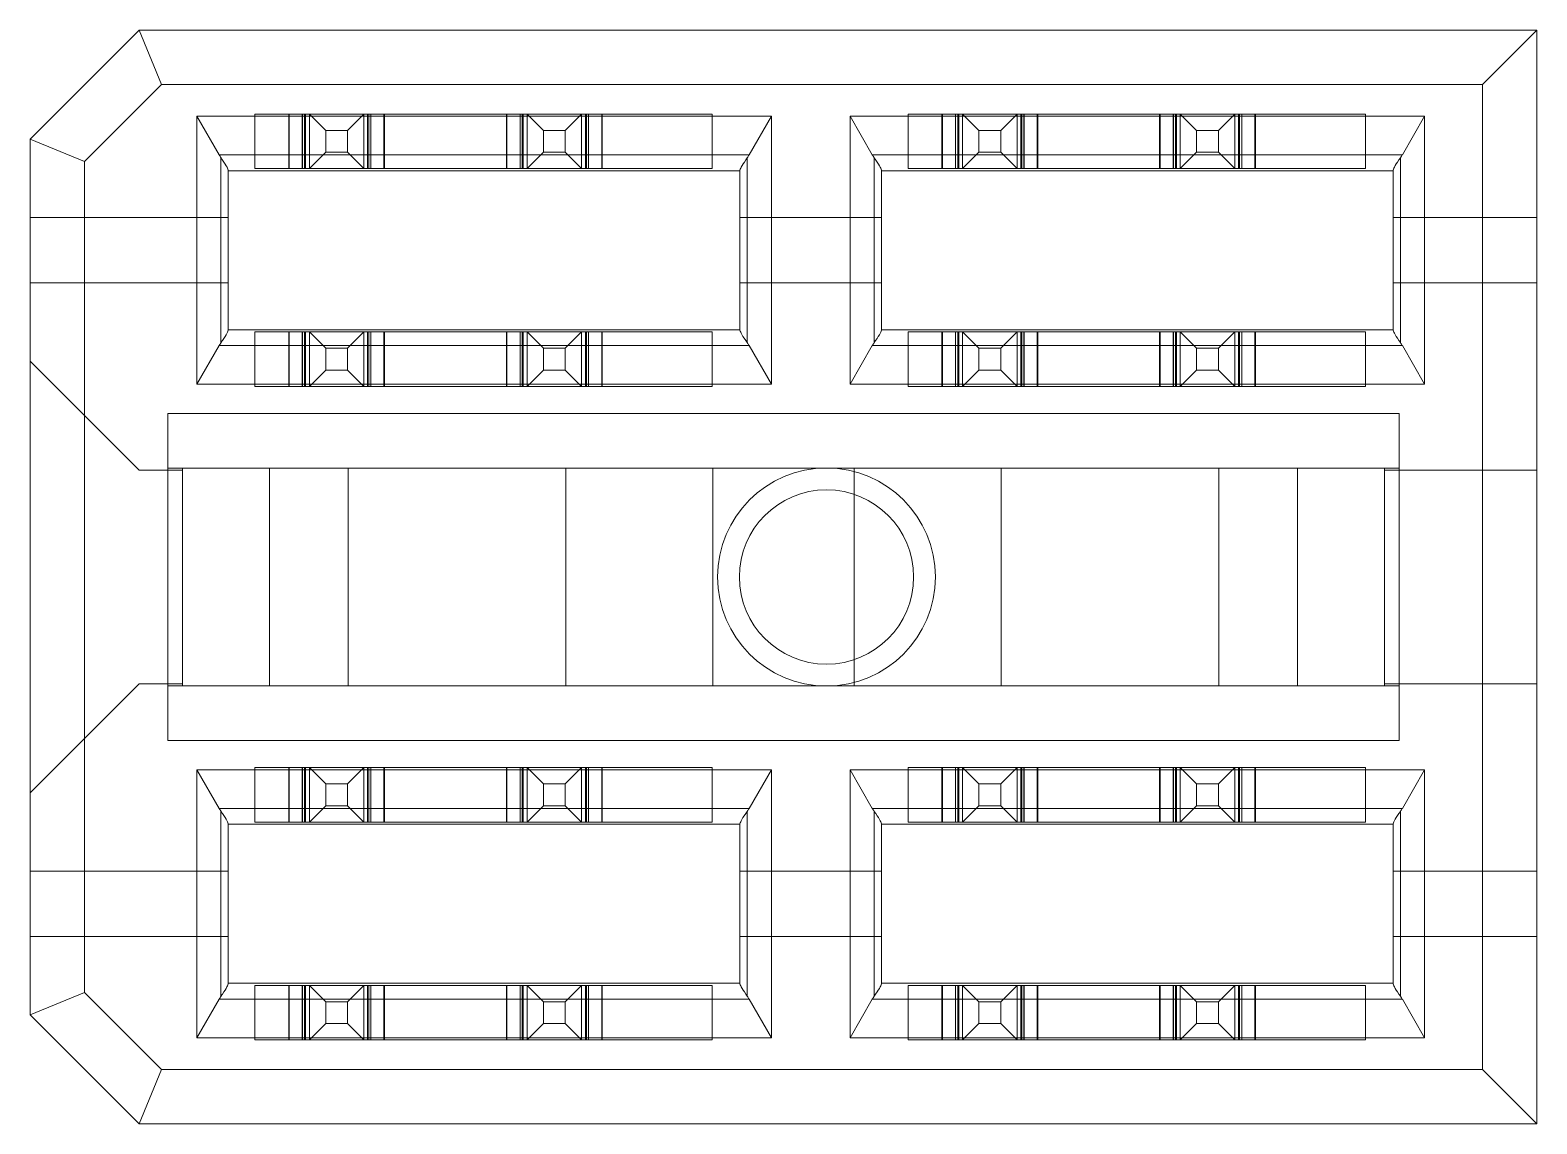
# Model space of a CAD drawing. Header units: millimetres. Extents: x -84 to 500, y -79 to 331.
# Drawn here: x 52.21 to 66.05, y 222.37 to 232.41 of the extents above; entities that cross this region are included whole.
import ezdxf
from ezdxf.lldxf.tags import DXFTag

# ---------------------------------------------------------------- set-up
doc = ezdxf.new("R2010")
doc.units = ezdxf.units.MM
tags = doc.linetypes.add('HIDDEN', pattern=[1.905, 1.27, -0.635]).pattern_tags.tags
tags[6:7] = [DXFTag(74, 4), DXFTag(75, 0), DXFTag(340, '0'), DXFTag(46, 1.0), DXFTag(50, 0.0), DXFTag(44, 0.0), DXFTag(45, 0.0)]
tags[4:5] = [DXFTag(74, 4), DXFTag(75, 0), DXFTag(340, '0'), DXFTag(46, 1.0), DXFTag(50, 0.0), DXFTag(44, 0.0), DXFTag(45, 0.0)]

msp = doc.modelspace()

# ---------------------------------------------------------------- linework, layer by layer
at = {"color": 7, "linetype": 'Continuous', "lineweight": 15}
for p, q in [((53.21, 232.41), (52.21, 231.41)), ((53.417, 231.91), (53.21, 232.41)), ((66.05, 232.41), (53.21, 232.41)), ((66.05, 232.41), (65.55, 231.91)), ((66.05, 222.37), (66.05, 232.41)), ((52.71, 231.203), (53.417, 231.91)), ((65.55, 231.91), (53.417, 231.91)), ((65.55, 222.87), (65.55, 231.91)), ((53.741, 231.62), (59.019, 231.62)), ((53.741, 231.62), (53.945, 231.266)), ((53.741, 229.16), (53.741, 231.62)), ((59.019, 231.62), (58.815, 231.266)), ((59.019, 231.62), (59.019, 229.16)), ((59.741, 231.62), (65.019, 231.62)), ((59.741, 229.16), (59.741, 231.62)), ((59.741, 231.62), (59.945, 231.266)), ((65.019, 231.62), (64.815, 231.266)), ((65.019, 231.62), (65.019, 229.16)), ((52.21, 223.37), (52.21, 231.41)), ((52.71, 231.203), (52.21, 231.41)), ((58.815, 231.266), (53.945, 231.266)), ((64.815, 231.266), (59.945, 231.266)), ((52.71, 231.203), (52.71, 223.577)), ((53.963, 231.238), (53.963, 229.542)), ((58.797, 231.238), (58.797, 229.542)), ((59.963, 231.238), (59.963, 229.542)), ((64.797, 231.238), (64.797, 229.542)), ((54.03, 229.655), (54.03, 231.125)), ((58.73, 231.12), (54.03, 231.12)), ((58.73, 229.655), (58.73, 231.125)), ((60.03, 229.655), (60.03, 231.125)), ((64.73, 231.12), (60.03, 231.12)), ((64.73, 229.655), (64.73, 231.125)), ((58.73, 229.66), (54.03, 229.66)), ((64.73, 229.66), (60.03, 229.66)), ((53.945, 229.514), (53.741, 229.16)), ((53.945, 229.514), (58.815, 229.514)), ((58.815, 229.514), (59.019, 229.16)), ((59.741, 229.16), (59.945, 229.514)), ((59.945, 229.514), (64.815, 229.514)), ((64.815, 229.514), (65.019, 229.16)), ((59.019, 229.16), (53.741, 229.16)), ((65.019, 229.16), (59.741, 229.16)), ((53.474, 228.89), (64.786, 228.89)), ((53.474, 225.89), (53.474, 228.89)), ((64.786, 228.89), (64.786, 225.89)), ((53.474, 228.39), (64.786, 228.39)), ((53.61, 228.37), (53.474, 228.37)), ((53.61, 228.39), (53.61, 228.37)), ((53.61, 226.41), (53.61, 228.37)), ((54.41, 226.39), (54.41, 228.39)), ((55.13, 226.39), (55.13, 228.39)), ((57.13, 226.39), (57.13, 228.39)), ((58.48, 226.39), (58.48, 228.39)), ((59.78, 226.39), (59.78, 228.39)), ((61.13, 226.39), (61.13, 228.39)), ((63.13, 228.39), (63.13, 226.39)), ((63.85, 228.39), (63.85, 226.39)), ((64.65, 228.39), (64.65, 228.37)), ((64.786, 228.37), (64.65, 228.37)), ((64.65, 226.41), (64.65, 228.37)), ((53.61, 226.41), (53.474, 226.41)), ((53.474, 226.39), (64.786, 226.39)), ((53.61, 226.41), (53.61, 226.39)), ((64.65, 226.41), (64.65, 226.39)), ((64.786, 226.41), (64.65, 226.41)), ((64.786, 225.89), (53.474, 225.89)), ((53.741, 225.62), (59.019, 225.62)), ((53.741, 223.16), (53.741, 225.62)), ((53.741, 225.62), (53.945, 225.266)), ((58.815, 225.266), (59.019, 225.62)), ((59.019, 225.62), (59.019, 223.16)), ((59.741, 225.62), (65.019, 225.62)), ((59.741, 223.16), (59.741, 225.62)), ((59.741, 225.62), (59.945, 225.266)), ((65.019, 225.62), (64.815, 225.266)), ((65.019, 225.62), (65.019, 223.16)), ((53.945, 225.266), (58.815, 225.266)), ((53.963, 225.238), (53.963, 223.542)), ((58.797, 225.238), (58.797, 223.542)), ((59.945, 225.266), (64.815, 225.266)), ((59.963, 225.238), (59.963, 223.542)), ((64.797, 225.238), (64.797, 223.542)), ((54.03, 223.655), (54.03, 225.125)), ((54.03, 225.12), (58.73, 225.12)), ((58.73, 225.125), (58.73, 223.655)), ((60.03, 223.655), (60.03, 225.125)), ((60.03, 225.12), (64.73, 225.12)), ((64.73, 225.125), (64.73, 223.655)), ((58.73, 223.66), (54.03, 223.66)), ((64.73, 223.66), (60.03, 223.66)), ((52.21, 223.37), (52.71, 223.577)), ((52.71, 223.577), (53.417, 222.87)), ((53.945, 223.514), (53.741, 223.16)), ((53.945, 223.514), (58.815, 223.514)), ((58.815, 223.514), (59.019, 223.16)), ((59.945, 223.514), (59.741, 223.16)), ((59.945, 223.514), (64.815, 223.514)), ((64.815, 223.514), (65.019, 223.16)), ((53.21, 222.37), (52.21, 223.37)), ((59.019, 223.16), (53.741, 223.16)), ((65.019, 223.16), (59.741, 223.16)), ((53.417, 222.87), (53.21, 222.37)), ((53.417, 222.87), (65.55, 222.87)), ((66.05, 222.37), (65.55, 222.87)), ((66.05, 222.37), (53.21, 222.37))]:
    msp.add_line(p, q, dxfattribs=at)
at = {"color": 7, "linetype": 'HIDDEN', "lineweight": 0}
for p, q in [((54.275, 231.14), (54.275, 231.64)), ((54.275, 231.64), (58.475, 231.64)), ((54.585, 231.64), (54.585, 231.14)), ((54.59, 231.14), (54.59, 231.64)), ((54.71, 231.14), (54.71, 231.64)), ((54.711, 231.64), (54.711, 231.14)), ((54.73, 231.64), (54.73, 231.14)), ((54.74, 231.14), (54.74, 231.64)), ((54.74, 231.14), (54.74, 231.64)), ((54.775, 231.14), (54.775, 231.64)), ((54.775, 231.64), (54.925, 231.49)), ((55.275, 231.64), (55.125, 231.49)), ((55.275, 231.64), (55.275, 231.14)), ((55.31, 231.64), (55.31, 231.14)), ((55.31, 231.64), (55.31, 231.14)), ((55.32, 231.64), (55.32, 231.14)), ((55.339, 231.14), (55.339, 231.64)), ((55.34, 231.64), (55.34, 231.14)), ((55.46, 231.64), (55.46, 231.14)), ((55.465, 231.14), (55.465, 231.64)), ((56.585, 231.64), (56.585, 231.14)), ((56.59, 231.14), (56.59, 231.64)), ((56.71, 231.14), (56.71, 231.64)), ((56.711, 231.64), (56.711, 231.14)), ((56.73, 231.64), (56.73, 231.14)), ((56.74, 231.14), (56.74, 231.64)), ((56.74, 231.14), (56.74, 231.64)), ((56.775, 231.14), (56.775, 231.64)), ((56.775, 231.64), (56.925, 231.49)), ((57.125, 231.49), (57.275, 231.64)), ((57.275, 231.64), (57.275, 231.14)), ((57.31, 231.64), (57.31, 231.14)), ((57.31, 231.64), (57.31, 231.14)), ((57.32, 231.64), (57.32, 231.14)), ((57.339, 231.14), (57.339, 231.64)), ((57.34, 231.64), (57.34, 231.14)), ((57.46, 231.64), (57.46, 231.14)), ((57.465, 231.14), (57.465, 231.64)), ((58.475, 231.64), (58.475, 231.14)), ((60.275, 231.14), (60.275, 231.64)), ((60.275, 231.64), (64.475, 231.64)), ((60.585, 231.64), (60.585, 231.14)), ((60.59, 231.14), (60.59, 231.64)), ((60.71, 231.14), (60.71, 231.64)), ((60.711, 231.64), (60.711, 231.14)), ((60.73, 231.64), (60.73, 231.14)), ((60.74, 231.14), (60.74, 231.64)), ((60.74, 231.14), (60.74, 231.64)), ((60.775, 231.14), (60.775, 231.64)), ((60.775, 231.64), (60.925, 231.49)), ((61.275, 231.64), (61.125, 231.49)), ((61.275, 231.64), (61.275, 231.14)), ((61.31, 231.64), (61.31, 231.14)), ((61.31, 231.64), (61.31, 231.14)), ((61.32, 231.64), (61.32, 231.14)), ((61.339, 231.14), (61.339, 231.64)), ((61.34, 231.64), (61.34, 231.14)), ((61.46, 231.64), (61.46, 231.14)), ((61.465, 231.14), (61.465, 231.64)), ((62.585, 231.64), (62.585, 231.14)), ((62.59, 231.14), (62.59, 231.64)), ((62.71, 231.14), (62.71, 231.64)), ((62.711, 231.64), (62.711, 231.14)), ((62.73, 231.64), (62.73, 231.14)), ((62.74, 231.14), (62.74, 231.64)), ((62.74, 231.14), (62.74, 231.64)), ((62.775, 231.14), (62.775, 231.64)), ((62.775, 231.64), (62.925, 231.49)), ((63.125, 231.49), (63.275, 231.64)), ((63.275, 231.64), (63.275, 231.14)), ((63.31, 231.64), (63.31, 231.14)), ((63.31, 231.64), (63.31, 231.14)), ((63.32, 231.64), (63.32, 231.14)), ((63.339, 231.14), (63.339, 231.64)), ((63.34, 231.64), (63.34, 231.14)), ((63.46, 231.64), (63.46, 231.14)), ((63.465, 231.14), (63.465, 231.64)), ((64.475, 231.64), (64.475, 231.14)), ((54.925, 231.49), (54.925, 231.29)), ((55.125, 231.49), (54.925, 231.49)), ((55.125, 231.49), (55.125, 231.29)), ((56.925, 231.49), (57.125, 231.49)), ((56.925, 231.49), (56.925, 231.29)), ((57.125, 231.49), (57.125, 231.29)), ((60.925, 231.49), (60.925, 231.29)), ((61.125, 231.49), (60.925, 231.49)), ((61.125, 231.49), (61.125, 231.29)), ((62.925, 231.49), (63.125, 231.49)), ((62.925, 231.49), (62.925, 231.29)), ((63.125, 231.49), (63.125, 231.29)), ((54.775, 231.14), (54.925, 231.29)), ((54.925, 231.29), (55.125, 231.29)), ((55.125, 231.29), (55.275, 231.14)), ((56.925, 231.29), (56.775, 231.14)), ((56.925, 231.29), (57.125, 231.29)), ((57.125, 231.29), (57.275, 231.14)), ((60.775, 231.14), (60.925, 231.29)), ((60.925, 231.29), (61.125, 231.29)), ((61.125, 231.29), (61.275, 231.14)), ((62.925, 231.29), (62.775, 231.14)), ((62.925, 231.29), (63.125, 231.29)), ((63.125, 231.29), (63.275, 231.14)), ((58.475, 231.14), (54.275, 231.14)), ((64.475, 231.14), (60.275, 231.14)), ((52.21, 230.69), (54.03, 230.69)), ((58.73, 230.69), (60.03, 230.69)), ((64.73, 230.69), (66.05, 230.69)), ((54.03, 230.09), (52.21, 230.09)), ((60.03, 230.09), (58.73, 230.09)), ((66.05, 230.09), (64.73, 230.09)), ((54.275, 229.14), (54.275, 229.64)), ((54.275, 229.64), (58.475, 229.64)), ((54.585, 229.64), (54.585, 229.14)), ((54.59, 229.14), (54.59, 229.64)), ((54.71, 229.14), (54.71, 229.64)), ((54.711, 229.64), (54.711, 229.14)), ((54.73, 229.64), (54.73, 229.14)), ((54.74, 229.14), (54.74, 229.64)), ((54.74, 229.14), (54.74, 229.64)), ((54.775, 229.14), (54.775, 229.64)), ((54.775, 229.64), (54.925, 229.49)), ((55.275, 229.64), (55.125, 229.49)), ((55.275, 229.64), (55.275, 229.14)), ((55.31, 229.64), (55.31, 229.14)), ((55.31, 229.64), (55.31, 229.14)), ((55.32, 229.64), (55.32, 229.14)), ((55.339, 229.14), (55.339, 229.64)), ((55.34, 229.64), (55.34, 229.14)), ((55.46, 229.64), (55.46, 229.14)), ((55.465, 229.14), (55.465, 229.64)), ((56.585, 229.64), (56.585, 229.14)), ((56.59, 229.14), (56.59, 229.64)), ((56.71, 229.14), (56.71, 229.64)), ((56.711, 229.64), (56.711, 229.14)), ((56.73, 229.64), (56.73, 229.14)), ((56.74, 229.14), (56.74, 229.64)), ((56.74, 229.14), (56.74, 229.64)), ((56.775, 229.14), (56.775, 229.64)), ((56.775, 229.64), (56.925, 229.49)), ((57.125, 229.49), (57.275, 229.64)), ((57.275, 229.64), (57.275, 229.14)), ((57.31, 229.64), (57.31, 229.14)), ((57.31, 229.64), (57.31, 229.14)), ((57.32, 229.64), (57.32, 229.14)), ((57.339, 229.14), (57.339, 229.64)), ((57.34, 229.64), (57.34, 229.14)), ((57.46, 229.64), (57.46, 229.14)), ((57.465, 229.14), (57.465, 229.64)), ((58.475, 229.64), (58.475, 229.14)), ((60.275, 229.14), (60.275, 229.64)), ((60.275, 229.64), (64.475, 229.64)), ((60.585, 229.64), (60.585, 229.14)), ((60.59, 229.14), (60.59, 229.64)), ((60.71, 229.14), (60.71, 229.64)), ((60.711, 229.64), (60.711, 229.14)), ((60.73, 229.64), (60.73, 229.14)), ((60.74, 229.14), (60.74, 229.64)), ((60.74, 229.14), (60.74, 229.64)), ((60.775, 229.14), (60.775, 229.64)), ((60.775, 229.64), (60.925, 229.49)), ((61.275, 229.64), (61.125, 229.49)), ((61.275, 229.64), (61.275, 229.14)), ((61.31, 229.64), (61.31, 229.14)), ((61.31, 229.64), (61.31, 229.14)), ((61.32, 229.64), (61.32, 229.14)), ((61.339, 229.14), (61.339, 229.64)), ((61.34, 229.64), (61.34, 229.14)), ((61.46, 229.64), (61.46, 229.14)), ((61.465, 229.14), (61.465, 229.64)), ((62.585, 229.64), (62.585, 229.14)), ((62.59, 229.14), (62.59, 229.64)), ((62.71, 229.14), (62.71, 229.64)), ((62.711, 229.64), (62.711, 229.14)), ((62.73, 229.64), (62.73, 229.14)), ((62.74, 229.14), (62.74, 229.64)), ((62.74, 229.14), (62.74, 229.64)), ((62.775, 229.14), (62.775, 229.64)), ((62.775, 229.64), (62.925, 229.49)), ((63.125, 229.49), (63.275, 229.64)), ((63.275, 229.64), (63.275, 229.14)), ((63.31, 229.64), (63.31, 229.14)), ((63.31, 229.64), (63.31, 229.14)), ((63.32, 229.64), (63.32, 229.14)), ((63.339, 229.14), (63.339, 229.64)), ((63.34, 229.64), (63.34, 229.14)), ((63.46, 229.64), (63.46, 229.14)), ((63.465, 229.14), (63.465, 229.64)), ((64.475, 229.64), (64.475, 229.14)), ((54.925, 229.49), (54.925, 229.29)), ((55.125, 229.49), (54.925, 229.49)), ((55.125, 229.49), (55.125, 229.29)), ((56.925, 229.49), (57.125, 229.49)), ((56.925, 229.49), (56.925, 229.29)), ((57.125, 229.49), (57.125, 229.29)), ((61.125, 229.49), (60.925, 229.49)), ((60.925, 229.49), (60.925, 229.29)), ((61.125, 229.49), (61.125, 229.29)), ((62.925, 229.49), (63.125, 229.49)), ((62.925, 229.49), (62.925, 229.29)), ((63.125, 229.49), (63.125, 229.29)), ((53.21, 228.37), (52.21, 229.37)), ((54.775, 229.14), (54.925, 229.29)), ((54.925, 229.29), (55.125, 229.29)), ((55.125, 229.29), (55.275, 229.14)), ((56.925, 229.29), (56.775, 229.14)), ((56.925, 229.29), (57.125, 229.29)), ((57.125, 229.29), (57.275, 229.14)), ((60.775, 229.14), (60.925, 229.29)), ((60.925, 229.29), (61.125, 229.29)), ((61.125, 229.29), (61.275, 229.14)), ((62.925, 229.29), (62.775, 229.14)), ((62.925, 229.29), (63.125, 229.29)), ((63.125, 229.29), (63.275, 229.14)), ((58.475, 229.14), (54.275, 229.14)), ((64.475, 229.14), (60.275, 229.14)), ((53.474, 228.37), (53.21, 228.37)), ((66.05, 228.37), (64.786, 228.37)), ((53.21, 226.41), (52.21, 225.41)), ((53.21, 226.41), (53.474, 226.41)), ((66.05, 226.41), (64.786, 226.41)), ((54.275, 225.14), (54.275, 225.64)), ((54.275, 225.64), (58.475, 225.64)), ((54.585, 225.64), (54.585, 225.14)), ((54.59, 225.14), (54.59, 225.64)), ((54.71, 225.14), (54.71, 225.64)), ((54.711, 225.64), (54.711, 225.14)), ((54.73, 225.64), (54.73, 225.14)), ((54.74, 225.14), (54.74, 225.64)), ((54.74, 225.14), (54.74, 225.64)), ((54.775, 225.14), (54.775, 225.64)), ((54.775, 225.64), (54.925, 225.49)), ((55.275, 225.64), (55.125, 225.49)), ((55.275, 225.64), (55.275, 225.14)), ((55.31, 225.64), (55.31, 225.14)), ((55.31, 225.64), (55.31, 225.14)), ((55.32, 225.64), (55.32, 225.14)), ((55.339, 225.14), (55.339, 225.64)), ((55.34, 225.64), (55.34, 225.14)), ((55.46, 225.64), (55.46, 225.14)), ((55.465, 225.14), (55.465, 225.64)), ((56.585, 225.64), (56.585, 225.14)), ((56.59, 225.14), (56.59, 225.64)), ((56.71, 225.14), (56.71, 225.64)), ((56.711, 225.64), (56.711, 225.14)), ((56.73, 225.64), (56.73, 225.14)), ((56.74, 225.14), (56.74, 225.64)), ((56.74, 225.14), (56.74, 225.64)), ((56.775, 225.14), (56.775, 225.64)), ((56.775, 225.64), (56.925, 225.49)), ((57.125, 225.49), (57.275, 225.64)), ((57.275, 225.64), (57.275, 225.14)), ((57.31, 225.64), (57.31, 225.14)), ((57.31, 225.64), (57.31, 225.14)), ((57.32, 225.64), (57.32, 225.14)), ((57.339, 225.14), (57.339, 225.64)), ((57.34, 225.64), (57.34, 225.14)), ((57.46, 225.64), (57.46, 225.14)), ((57.465, 225.14), (57.465, 225.64)), ((58.475, 225.64), (58.475, 225.14)), ((60.275, 225.14), (60.275, 225.64)), ((60.275, 225.64), (64.475, 225.64)), ((60.585, 225.64), (60.585, 225.14)), ((60.59, 225.14), (60.59, 225.64)), ((60.71, 225.14), (60.71, 225.64)), ((60.711, 225.64), (60.711, 225.14)), ((60.73, 225.64), (60.73, 225.14)), ((60.74, 225.14), (60.74, 225.64)), ((60.74, 225.14), (60.74, 225.64)), ((60.775, 225.14), (60.775, 225.64)), ((60.775, 225.64), (60.925, 225.49)), ((61.275, 225.64), (61.125, 225.49)), ((61.275, 225.64), (61.275, 225.14)), ((61.31, 225.64), (61.31, 225.14)), ((61.31, 225.64), (61.31, 225.14)), ((61.32, 225.64), (61.32, 225.14)), ((61.339, 225.14), (61.339, 225.64)), ((61.34, 225.64), (61.34, 225.14)), ((61.46, 225.64), (61.46, 225.14)), ((61.465, 225.14), (61.465, 225.64)), ((62.585, 225.64), (62.585, 225.14)), ((62.59, 225.14), (62.59, 225.64)), ((62.71, 225.14), (62.71, 225.64)), ((62.711, 225.64), (62.711, 225.14)), ((62.73, 225.64), (62.73, 225.14)), ((62.74, 225.14), (62.74, 225.64)), ((62.74, 225.14), (62.74, 225.64)), ((62.775, 225.14), (62.775, 225.64)), ((62.775, 225.64), (62.925, 225.49)), ((63.125, 225.49), (63.275, 225.64)), ((63.275, 225.64), (63.275, 225.14)), ((63.31, 225.64), (63.31, 225.14)), ((63.31, 225.64), (63.31, 225.14)), ((63.32, 225.64), (63.32, 225.14)), ((63.339, 225.14), (63.339, 225.64)), ((63.34, 225.64), (63.34, 225.14)), ((63.46, 225.64), (63.46, 225.14)), ((63.465, 225.14), (63.465, 225.64)), ((64.475, 225.64), (64.475, 225.14)), ((55.125, 225.49), (54.925, 225.49)), ((54.925, 225.49), (54.925, 225.29)), ((55.125, 225.49), (55.125, 225.29)), ((56.925, 225.49), (57.125, 225.49)), ((56.925, 225.49), (56.925, 225.29)), ((57.125, 225.49), (57.125, 225.29)), ((61.125, 225.49), (60.925, 225.49)), ((60.925, 225.49), (60.925, 225.29)), ((61.125, 225.49), (61.125, 225.29)), ((62.925, 225.49), (63.125, 225.49)), ((62.925, 225.49), (62.925, 225.29)), ((63.125, 225.49), (63.125, 225.29)), ((54.775, 225.14), (54.925, 225.29)), ((54.925, 225.29), (55.125, 225.29)), ((55.125, 225.29), (55.275, 225.14)), ((56.925, 225.29), (56.775, 225.14)), ((56.925, 225.29), (57.125, 225.29)), ((57.125, 225.29), (57.275, 225.14)), ((60.775, 225.14), (60.925, 225.29)), ((60.925, 225.29), (61.125, 225.29)), ((61.125, 225.29), (61.275, 225.14)), ((62.925, 225.29), (62.775, 225.14)), ((62.925, 225.29), (63.125, 225.29)), ((63.125, 225.29), (63.275, 225.14)), ((58.475, 225.14), (54.275, 225.14)), ((64.475, 225.14), (60.275, 225.14)), ((52.21, 224.69), (54.03, 224.69)), ((58.73, 224.69), (60.03, 224.69)), ((64.73, 224.69), (66.05, 224.69)), ((54.03, 224.09), (52.21, 224.09)), ((60.03, 224.09), (58.73, 224.09)), ((66.05, 224.09), (64.73, 224.09)), ((54.275, 223.14), (54.275, 223.64)), ((54.275, 223.64), (58.475, 223.64)), ((54.585, 223.64), (54.585, 223.14)), ((54.59, 223.14), (54.59, 223.64)), ((54.71, 223.14), (54.71, 223.64)), ((54.711, 223.64), (54.711, 223.14)), ((54.73, 223.64), (54.73, 223.14)), ((54.74, 223.14), (54.74, 223.64)), ((54.74, 223.14), (54.74, 223.64)), ((54.775, 223.14), (54.775, 223.64)), ((54.775, 223.64), (54.925, 223.49)), ((55.275, 223.64), (55.125, 223.49)), ((55.275, 223.64), (55.275, 223.14)), ((55.31, 223.64), (55.31, 223.14)), ((55.31, 223.64), (55.31, 223.14)), ((55.32, 223.64), (55.32, 223.14)), ((55.339, 223.14), (55.339, 223.64)), ((55.34, 223.64), (55.34, 223.14)), ((55.46, 223.64), (55.46, 223.14)), ((55.465, 223.14), (55.465, 223.64)), ((56.585, 223.64), (56.585, 223.14)), ((56.59, 223.14), (56.59, 223.64)), ((56.71, 223.14), (56.71, 223.64)), ((56.711, 223.64), (56.711, 223.14)), ((56.73, 223.64), (56.73, 223.14)), ((56.74, 223.14), (56.74, 223.64)), ((56.74, 223.14), (56.74, 223.64)), ((56.775, 223.14), (56.775, 223.64)), ((56.775, 223.64), (56.925, 223.49)), ((57.125, 223.49), (57.275, 223.64)), ((57.275, 223.64), (57.275, 223.14)), ((57.31, 223.64), (57.31, 223.14)), ((57.31, 223.64), (57.31, 223.14)), ((57.32, 223.64), (57.32, 223.14)), ((57.339, 223.14), (57.339, 223.64)), ((57.34, 223.64), (57.34, 223.14)), ((57.46, 223.64), (57.46, 223.14)), ((57.465, 223.14), (57.465, 223.64)), ((58.475, 223.64), (58.475, 223.14)), ((60.275, 223.14), (60.275, 223.64)), ((60.275, 223.64), (64.475, 223.64)), ((60.585, 223.64), (60.585, 223.14)), ((60.59, 223.14), (60.59, 223.64)), ((60.71, 223.14), (60.71, 223.64)), ((60.711, 223.64), (60.711, 223.14)), ((60.73, 223.64), (60.73, 223.14)), ((60.74, 223.14), (60.74, 223.64)), ((60.74, 223.14), (60.74, 223.64)), ((60.775, 223.14), (60.775, 223.64)), ((60.775, 223.64), (60.925, 223.49)), ((61.275, 223.64), (61.125, 223.49)), ((61.275, 223.64), (61.275, 223.14)), ((61.31, 223.64), (61.31, 223.14)), ((61.31, 223.64), (61.31, 223.14)), ((61.32, 223.64), (61.32, 223.14)), ((61.339, 223.14), (61.339, 223.64)), ((61.34, 223.64), (61.34, 223.14)), ((61.46, 223.64), (61.46, 223.14)), ((61.465, 223.14), (61.465, 223.64)), ((62.585, 223.64), (62.585, 223.14)), ((62.59, 223.14), (62.59, 223.64)), ((62.71, 223.14), (62.71, 223.64)), ((62.711, 223.64), (62.711, 223.14)), ((62.73, 223.64), (62.73, 223.14)), ((62.74, 223.14), (62.74, 223.64)), ((62.74, 223.14), (62.74, 223.64)), ((62.775, 223.14), (62.775, 223.64)), ((62.775, 223.64), (62.925, 223.49)), ((63.125, 223.49), (63.275, 223.64)), ((63.275, 223.64), (63.275, 223.14)), ((63.31, 223.64), (63.31, 223.14)), ((63.31, 223.64), (63.31, 223.14)), ((63.32, 223.64), (63.32, 223.14)), ((63.339, 223.14), (63.339, 223.64)), ((63.34, 223.64), (63.34, 223.14)), ((63.46, 223.64), (63.46, 223.14)), ((63.465, 223.14), (63.465, 223.64)), ((64.475, 223.64), (64.475, 223.14)), ((55.125, 223.49), (54.925, 223.49)), ((54.925, 223.49), (54.925, 223.29)), ((55.125, 223.49), (55.125, 223.29)), ((56.925, 223.49), (57.125, 223.49)), ((56.925, 223.49), (56.925, 223.29)), ((57.125, 223.49), (57.125, 223.29)), ((60.925, 223.49), (60.925, 223.29)), ((61.125, 223.49), (60.925, 223.49)), ((61.125, 223.49), (61.125, 223.29)), ((62.925, 223.49), (63.125, 223.49)), ((62.925, 223.49), (62.925, 223.29)), ((63.125, 223.49), (63.125, 223.29)), ((54.775, 223.14), (54.925, 223.29)), ((54.925, 223.29), (55.125, 223.29)), ((55.125, 223.29), (55.275, 223.14)), ((56.925, 223.29), (56.775, 223.14)), ((56.925, 223.29), (57.125, 223.29)), ((57.125, 223.29), (57.275, 223.14)), ((60.775, 223.14), (60.925, 223.29)), ((60.925, 223.29), (61.125, 223.29)), ((61.125, 223.29), (61.275, 223.14)), ((62.925, 223.29), (62.775, 223.14)), ((62.925, 223.29), (63.125, 223.29)), ((63.125, 223.29), (63.275, 223.14)), ((58.475, 223.14), (54.275, 223.14)), ((64.475, 223.14), (60.275, 223.14))]:
    msp.add_line(p, q, dxfattribs=at)
for radius in [1, 0.8]:
    msp.add_circle((59.525, 227.39), radius, dxfattribs=at)
at = {"color": 7, "linetype": 'Continuous', "lineweight": 15}
for centre, start_param, end_param in [((54.15, 231.62), 2.356194, 2.438914), ((58.61, 231.62), 3.844272, 3.926991), ((60.15, 231.62), 2.356194, 2.438914), ((64.61, 231.62), 3.844272, 3.926991), ((54.15, 229.16), 0.702679, 0.785398), ((58.61, 229.16), 5.497787, 5.580506), ((60.15, 229.16), 0.702679, 0.785398), ((64.61, 229.16), 5.497787, 5.580506), ((54.15, 225.62), 2.356194, 2.438914), ((58.61, 225.62), 3.844272, 3.926991), ((60.15, 225.62), 2.356194, 2.438914), ((64.61, 225.62), 3.844272, 3.926991), ((54.15, 223.16), 0.702679, 0.785398), ((58.61, 223.16), 5.497787, 5.580506), ((60.15, 223.16), 0.702679, 0.785398), ((64.61, 223.16), 5.497787, 5.580506)]:
    msp.add_ellipse(centre, major_axis=(0, 0.5), ratio=0.57735, start_param=start_param, end_param=end_param, dxfattribs=at)
for points, knots in [([(54.03, 231.125), (54.026, 231.136), (54.019, 231.158), (53.982, 231.211), (53.963, 231.238)], [0, 0, 0, 0, 0.493173, 1, 1, 1, 1]), ([(58.797, 231.238), (58.779, 231.212), (58.742, 231.158), (58.734, 231.136), (58.73, 231.125)], [0, 0, 0, 0, 0.497827, 1, 1, 1, 1]), ([(60.03, 231.125), (60.026, 231.136), (60.019, 231.158), (59.982, 231.211), (59.963, 231.238)], [0, 0, 0, 0, 0.493173, 1, 1, 1, 1]), ([(64.797, 231.238), (64.779, 231.212), (64.742, 231.158), (64.734, 231.136), (64.73, 231.125)], [0, 0, 0, 0, 0.497827, 1, 1, 1, 1]), ([(53.963, 229.542), (53.981, 229.568), (54.018, 229.622), (54.026, 229.644), (54.03, 229.655)], [0, 0, 0, 0, 0.497827, 1, 1, 1, 1]), ([(58.73, 229.655), (58.734, 229.644), (58.741, 229.622), (58.778, 229.569), (58.797, 229.542)], [0, 0, 0, 0, 0.493173, 1, 1, 1, 1]), ([(59.963, 229.542), (59.981, 229.568), (60.018, 229.622), (60.026, 229.644), (60.03, 229.655)], [0, 0, 0, 0, 0.497827, 1, 1, 1, 1]), ([(64.73, 229.655), (64.734, 229.644), (64.741, 229.622), (64.778, 229.569), (64.797, 229.542)], [0, 0, 0, 0, 0.493173, 1, 1, 1, 1]), ([(53.963, 225.238), (53.981, 225.212), (54.018, 225.158), (54.026, 225.136), (54.03, 225.125)], [0, 0, 0, 0, 0.497827, 1, 1, 1, 1]), ([(58.73, 225.125), (58.734, 225.136), (58.741, 225.158), (58.778, 225.211), (58.797, 225.238)], [0, 0, 0, 0, 0.493173, 1, 1, 1, 1]), ([(60.03, 225.125), (60.026, 225.136), (60.019, 225.158), (59.982, 225.211), (59.963, 225.238)], [0, 0, 0, 0, 0.493173, 1, 1, 1, 1]), ([(64.797, 225.238), (64.779, 225.212), (64.742, 225.158), (64.734, 225.136), (64.73, 225.125)], [0, 0, 0, 0, 0.497827, 1, 1, 1, 1]), ([(53.963, 223.542), (53.981, 223.568), (54.018, 223.622), (54.026, 223.644), (54.03, 223.655)], [0, 0, 0, 0, 0.497827, 1, 1, 1, 1]), ([(58.797, 223.542), (58.779, 223.568), (58.742, 223.622), (58.734, 223.644), (58.73, 223.655)], [0, 0, 0, 0, 0.497827, 1, 1, 1, 1]), ([(59.963, 223.542), (59.981, 223.568), (60.018, 223.622), (60.026, 223.644), (60.03, 223.655)], [0, 0, 0, 0, 0.497827, 1, 1, 1, 1]), ([(64.797, 223.542), (64.779, 223.568), (64.742, 223.622), (64.734, 223.644), (64.73, 223.655)], [0, 0, 0, 0, 0.497827, 1, 1, 1, 1])]:
    msp.add_open_spline(points, degree=3, knots=knots, dxfattribs=at)

doc.saveas('drawing.dxf')
